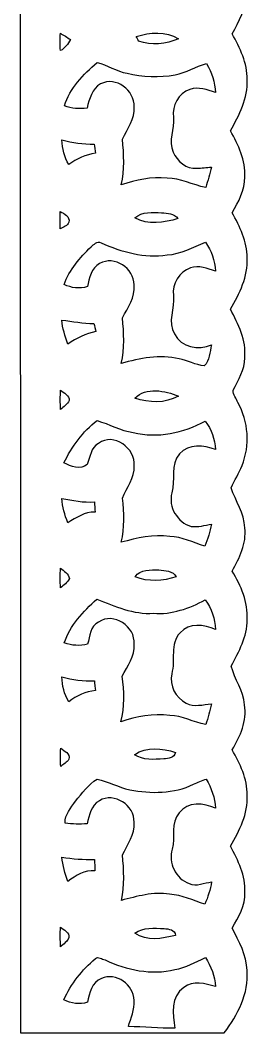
# Model space of a CAD drawing. Header units: centimetres. Extents: x -1.5 to 1.5, y -14.1 to 14.1.
# Drawn here: x -1.49 to 1.53, y -14.11 to -0.88 of the extents above; entities that cross this region are included whole.
import ezdxf

# ---------------------------------------------------------------- set-up
doc = ezdxf.new("R2010")
doc.units = ezdxf.units.CM
doc.header["$MEASUREMENT"] = 0
doc.layers.add('Camada 1', color=7, linetype='Continuous')

msp = doc.modelspace()

# ---------------------------------------------------------------- linework, layer by layer
at = {"layer": 'Camada 1', "color": 156}
for points, knots in [([(-1.49048, 14.11111), (-1.49048, 14.11111), (1.21567, 14.11111), (1.21567, 14.11111), (1.21567, 14.11111), (1.33103, 13.90437), (1.45625, 13.68319), (1.44039, 13.43765), (1.44039, 13.43765), (1.44215, 13.26761), (1.35395, 13.11804), (1.27528, 12.9734), (1.27528, 12.9734), (1.38148, 12.78078), (1.48342, 12.57299), (1.47002, 12.34651), (1.47002, 12.34651), (1.47567, 12.11615), (1.36243, 11.90766), (1.2506, 11.71434), (1.2506, 11.71434), (1.35431, 11.51713), (1.4619, 11.30688), (1.43898, 11.07686), (1.43898, 11.07686), (1.44215, 10.92023), (1.34866, 10.78971), (1.28798, 10.65283), (1.28798, 10.65283), (1.28729, 10.59427), (1.3282, 10.54558), (1.34972, 10.49337), (1.34972, 10.49337), (1.48554, 10.24501), (1.51341, 9.93457), (1.40334, 9.67175), (1.40334, 9.67175), (1.36384, 9.5698), (1.30739, 9.47596), (1.25165, 9.38247), (1.25165, 9.38247), (1.3402, 9.19268), (1.45274, 9.00112), (1.44144, 8.78381), (1.44144, 8.78381), (1.45062, 8.60283), (1.3529, 8.44549), (1.27565, 8.28992), (1.27565, 8.28992), (1.39135, 8.09872), (1.48342, 7.88317), (1.47038, 7.65457), (1.47038, 7.65457), (1.47637, 7.43338), (1.35714, 7.2411), (1.264, 7.0499), (1.264, 7.0499), (1.30315, 6.87704), (1.4298, 6.72853), (1.43615, 6.54402), (1.43615, 6.54402), (1.47179, 6.3327), (1.379, 6.13375), (1.27387, 5.957), (1.27387, 5.957), (1.37724, 5.77461), (1.47389, 5.57742), (1.47038, 5.36256), (1.47038, 5.36256), (1.48519, 5.12022), (1.3656, 4.90149), (1.25411, 4.69582), (1.25411, 4.69582), (1.35748, 4.49791), (1.46297, 4.28625), (1.43932, 4.05587), (1.43932, 4.05587), (1.43968, 3.89714), (1.34301, 3.7666), (1.28447, 3.6262), (1.28447, 3.6262), (1.34338, 3.45263), (1.46049, 3.29494), (1.46578, 3.10444), (1.46578, 3.10444), (1.50318, 2.83774), (1.38711, 2.5848), (1.25341, 2.3622), (1.25341, 2.3622), (1.34267, 2.17311), (1.45167, 1.98013), (1.44039, 1.76388), (1.44039, 1.76388), (1.45062, 1.58467), (1.35325, 1.42909), (1.27423, 1.27635), (1.27423, 1.27635), (1.44144, 1.01988), (1.53, 0.69497), (1.4305, 0.39616), (1.4305, 0.39616), (1.39381, 0.25717), (1.29928, 0.14145), (1.26293, 0.00316), (1.26293, 0.00316), (1.33772, -0.16791), (1.44568, -0.33408), (1.43968, -0.52882), (1.43968, -0.52882), (1.45908, -0.72143), (1.3663, -0.89641), (1.27494, -1.05833), (1.27494, -1.05833), (1.37617, -1.24283), (1.47496, -1.44073), (1.47038, -1.657), (1.47038, -1.657), (1.48554, -1.89971), (1.36348, -2.11878), (1.2527, -2.32516), (1.2527, -2.32516), (1.3529, -2.51142), (1.4545, -2.71039), (1.44003, -2.9284), (1.44003, -2.9284), (1.44533, -3.1002), (1.35607, -3.2512), (1.27423, -3.39514), (1.27423, -3.39514), (1.37371, -3.57786), (1.47319, -3.77155), (1.47038, -3.98533), (1.47038, -3.98533), (1.48519, -4.22804), (1.37018, -4.45135), (1.25341, -4.65596), (1.25341, -4.65596), (1.3529, -4.85386), (1.4619, -5.0627), (1.43932, -5.29201), (1.43932, -5.29201), (1.44251, -5.44829), (1.34972, -5.57883), (1.28905, -5.7157), (1.28905, -5.7157), (1.28551, -5.77427), (1.32891, -5.82295), (1.34972, -5.87587), (1.34972, -5.87587), (1.48624, -6.12493), (1.51236, -6.43536), (1.40299, -6.6996), (1.40299, -6.6996), (1.36525, -6.80049), (1.30352, -6.89044), (1.26152, -6.98958), (1.26152, -6.98958), (1.31726, -7.16492), (1.43686, -7.32225), (1.43862, -7.51382), (1.43862, -7.51382), (1.46685, -7.71806), (1.36947, -7.90539), (1.27458, -8.07826), (1.27458, -8.07826), (1.38888, -8.27051), (1.48483, -8.48535), (1.47002, -8.71431), (1.47002, -8.71431), (1.47567, -8.93514), (1.36102, -9.12953), (1.2633, -9.31898), (1.2633, -9.31898), (1.3021, -9.49218), (1.42804, -9.6407), (1.43581, -9.82451), (1.43581, -9.82451), (1.47179, -10.03652), (1.38041, -10.23654), (1.27494, -10.41364), (1.27494, -10.41364), (1.37759, -10.59568), (1.47355, -10.79217), (1.47038, -11.00666), (1.47038, -11.00666), (1.48412, -11.24832), (1.36983, -11.47022), (1.25341, -11.67377), (1.25341, -11.67377), (1.34972, -11.86144), (1.45486, -12.05864), (1.44073, -12.27737), (1.44073, -12.27737), (1.44673, -12.44881), (1.35924, -12.60086), (1.27528, -12.74375), (1.27528, -12.74375), (1.36313, -12.91872), (1.46368, -13.09722), (1.46826, -13.29867), (1.46826, -13.29867), (1.49613, -13.59887), (1.34654, -13.87898), (1.17122, -14.11111), (1.17122, -14.11111), (1.17122, -14.11111), (-1.48978, -14.11111), (-1.48978, -14.11111), (-1.48978, -14.11111), (-1.49153, -4.70358), (-1.49048, 4.70358), (-1.49048, 14.11111)], [0, 0, 0, 0, 0.01851852, 0.01851852, 0.01851852, 0.01851852, 0.03703704, 0.03703704, 0.03703704, 0.03703704, 0.05555556, 0.05555556, 0.05555556, 0.05555556, 0.07407407, 0.07407407, 0.07407407, 0.07407407, 0.09259259, 0.09259259, 0.09259259, 0.09259259, 0.11111111, 0.11111111, 0.11111111, 0.11111111, 0.12962963, 0.12962963, 0.12962963, 0.12962963, 0.14814815, 0.14814815, 0.14814815, 0.14814815, 0.16666667, 0.16666667, 0.16666667, 0.16666667, 0.18518519, 0.18518519, 0.18518519, 0.18518519, 0.2037037, 0.2037037, 0.2037037, 0.2037037, 0.22222222, 0.22222222, 0.22222222, 0.22222222, 0.24074074, 0.24074074, 0.24074074, 0.24074074, 0.25925926, 0.25925926, 0.25925926, 0.25925926, 0.27777778, 0.27777778, 0.27777778, 0.27777778, 0.2962963, 0.2962963, 0.2962963, 0.2962963, 0.31481481, 0.31481481, 0.31481481, 0.31481481, 0.33333333, 0.33333333, 0.33333333, 0.33333333, 0.35185185, 0.35185185, 0.35185185, 0.35185185, 0.37037037, 0.37037037, 0.37037037, 0.37037037, 0.38888889, 0.38888889, 0.38888889, 0.38888889, 0.40740741, 0.40740741, 0.40740741, 0.40740741, 0.42592593, 0.42592593, 0.42592593, 0.42592593, 0.44444444, 0.44444444, 0.44444444, 0.44444444, 0.46296296, 0.46296296, 0.46296296, 0.46296296, 0.48148148, 0.48148148, 0.48148148, 0.48148148, 0.5, 0.5, 0.5, 0.5, 0.51851852, 0.51851852, 0.51851852, 0.51851852, 0.53703704, 0.53703704, 0.53703704, 0.53703704, 0.55555556, 0.55555556, 0.55555556, 0.55555556, 0.57407407, 0.57407407, 0.57407407, 0.57407407, 0.59259259, 0.59259259, 0.59259259, 0.59259259, 0.61111111, 0.61111111, 0.61111111, 0.61111111, 0.62962963, 0.62962963, 0.62962963, 0.62962963, 0.64814815, 0.64814815, 0.64814815, 0.64814815, 0.66666667, 0.66666667, 0.66666667, 0.66666667, 0.68518519, 0.68518519, 0.68518519, 0.68518519, 0.7037037, 0.7037037, 0.7037037, 0.7037037, 0.72222222, 0.72222222, 0.72222222, 0.72222222, 0.74074074, 0.74074074, 0.74074074, 0.74074074, 0.75925926, 0.75925926, 0.75925926, 0.75925926, 0.77777778, 0.77777778, 0.77777778, 0.77777778, 0.7962963, 0.7962963, 0.7962963, 0.7962963, 0.81481481, 0.81481481, 0.81481481, 0.81481481, 0.83333333, 0.83333333, 0.83333333, 0.83333333, 0.85185185, 0.85185185, 0.85185185, 0.85185185, 0.87037037, 0.87037037, 0.87037037, 0.87037037, 0.88888889, 0.88888889, 0.88888889, 0.88888889, 0.90740741, 0.90740741, 0.90740741, 0.90740741, 0.92592593, 0.92592593, 0.92592593, 0.92592593, 0.94444444, 0.94444444, 0.94444444, 0.94444444, 0.96296296, 0.96296296, 0.96296296, 0.96296296, 1, 1, 1, 1]), ([(-0.96838, -1.05092), (-0.96838, -1.05092), (-0.96838, -1.05092), (-0.96838, -1.05092), (-0.96838, -1.05092), (-0.97048, -1.12642), (-0.97048, -1.2019), (-0.96838, -1.27776), (-0.96838, -1.27776), (-0.9084, -1.24636), (-0.86535, -1.19415), (-0.8375, -1.13347), (-0.8375, -1.13347), (-0.88018, -1.10384), (-0.92321, -1.07597), (-0.96838, -1.05092)], [0, 0, 0, 0, 0.2, 0.2, 0.2, 0.2, 0.4, 0.4, 0.4, 0.4, 0.6, 0.6, 0.6, 0.6, 1, 1, 1, 1]), ([(0.02329, -1.09395), (0.02329, -1.09395), (0.02329, -1.09395), (0.02329, -1.09395), (0.02329, -1.09395), (0.03033, -1.10878), (0.0448, -1.13841), (0.05186, -1.15322), (0.05186, -1.15322), (0.22014, -1.21673), (0.41134, -1.19097), (0.57396, -1.12218), (0.57396, -1.12218), (0.4071, -1.02446), (0.20143, -1.03433), (0.02329, -1.09395)], [0, 0, 0, 0, 0.2, 0.2, 0.2, 0.2, 0.4, 0.4, 0.4, 0.4, 0.6, 0.6, 0.6, 0.6, 1, 1, 1, 1]), ([(-0.91581, -1.99918), (-0.91581, -1.99918), (-0.91581, -1.99918), (-0.91581, -1.99918), (-0.91581, -1.99918), (-0.82196, -2.03904), (-0.72002, -2.04082), (-0.62018, -2.02776), (-0.62018, -2.02776), (-0.58702, -1.91135), (-0.5595, -1.77482), (-0.44202, -1.71309), (-0.44202, -1.71309), (-0.24589, -1.60584), (0.00458, -1.79951), (-0.00565, -2.01117), (-0.00565, -2.01117), (0.00635, -2.16887), (-0.09348, -2.29975), (-0.15769, -2.43487), (-0.15769, -2.43487), (-0.13935, -2.63384), (-0.12522, -2.8335), (-0.17322, -3.03035), (-0.17322, -3.03035), (0.01939, -2.96615), (0.22014, -2.92417), (0.42403, -2.94323), (0.42403, -2.94323), (0.60147, -2.9404), (0.75776, -3.0353), (0.92886, -3.06528), (0.92886, -3.06528), (0.95744, -2.97709), (0.9839, -2.88854), (1.00365, -2.79822), (1.00365, -2.79822), (0.9398, -2.80423), (0.87629, -2.81269), (0.81244, -2.81445), (0.81244, -2.81445), (0.67556, -2.82963), (0.55562, -2.72133), (0.50517, -2.60244), (0.50517, -2.60244), (0.43497, -2.45604), (0.52775, -2.30187), (0.50729, -2.14982), (0.50729, -2.14982), (0.48753, -1.99743), (0.57538, -1.8362), (0.72178, -1.78364), (0.72178, -1.78364), (0.83431, -1.74554), (0.95003, -1.78822), (1.05621, -1.82667), (1.05621, -1.82667), (1.05304, -1.69121), (1.00612, -1.56386), (0.94085, -1.44744), (0.94085, -1.44744), (0.79833, -1.48025), (0.67486, -1.56739), (0.52987, -1.59278), (0.52987, -1.59278), (0.32278, -1.63018), (0.10653, -1.62594), (-0.09735, -1.57339), (-0.09735, -1.57339), (-0.23529, -1.54869), (-0.35418, -1.46261), (-0.4886, -1.43403), (-0.4886, -1.43403), (-0.66745, -1.5875), (-0.8449, -1.76917), (-0.91581, -1.99918)], [0, 0, 0, 0, 0.05, 0.05, 0.05, 0.05, 0.1, 0.1, 0.1, 0.1, 0.15, 0.15, 0.15, 0.15, 0.2, 0.2, 0.2, 0.2, 0.25, 0.25, 0.25, 0.25, 0.3, 0.3, 0.3, 0.3, 0.35, 0.35, 0.35, 0.35, 0.4, 0.4, 0.4, 0.4, 0.45, 0.45, 0.45, 0.45, 0.5, 0.5, 0.5, 0.5, 0.55, 0.55, 0.55, 0.55, 0.6, 0.6, 0.6, 0.6, 0.65, 0.65, 0.65, 0.65, 0.7, 0.7, 0.7, 0.7, 0.75, 0.75, 0.75, 0.75, 0.8, 0.8, 0.8, 0.8, 0.85, 0.85, 0.85, 0.85, 0.9, 0.9, 0.9, 0.9, 1, 1, 1, 1]), ([(-0.94862, -2.44403), (-0.94862, -2.44403), (-0.94862, -2.44403), (-0.94862, -2.44403), (-0.94862, -2.44403), (-0.94402, -2.55763), (-0.91581, -2.66876), (-0.85794, -2.76754), (-0.85794, -2.76754), (-0.75635, -2.68746), (-0.63675, -2.63666), (-0.5087, -2.61796), (-0.5087, -2.61796), (-0.51328, -2.58797), (-0.52246, -2.52801), (-0.52704, -2.49802), (-0.52704, -2.49802), (-0.66993, -2.50013), (-0.81209, -2.48567), (-0.94862, -2.44403)], [0, 0, 0, 0, 0.16666667, 0.16666667, 0.16666667, 0.16666667, 0.33333333, 0.33333333, 0.33333333, 0.33333333, 0.5, 0.5, 0.5, 0.5, 0.66666667, 0.66666667, 0.66666667, 0.66666667, 1, 1, 1, 1]), ([(-0.96908, -3.3803), (-0.96908, -3.3803), (-0.96908, -3.3803), (-0.96908, -3.3803), (-0.96908, -3.3803), (-0.97048, -3.45475), (-0.97048, -3.52953), (-0.96872, -3.60469), (-0.96872, -3.60469), (-0.92569, -3.58527), (-0.8777, -3.56446), (-0.85689, -3.51861), (-0.85689, -3.51861), (-0.83996, -3.44557), (-0.91617, -3.40783), (-0.96908, -3.3803)], [0, 0, 0, 0, 0.2, 0.2, 0.2, 0.2, 0.4, 0.4, 0.4, 0.4, 0.6, 0.6, 0.6, 0.6, 1, 1, 1, 1]), ([(0.00282, -3.46216), (0.00282, -3.46216), (0.00282, -3.46216), (0.00282, -3.46216), (0.00282, -3.46216), (0.17463, -3.5627), (0.38593, -3.52495), (0.56727, -3.47203), (0.56727, -3.47203), (0.51647, -3.40713), (0.42969, -3.40184), (0.35418, -3.39583), (0.35418, -3.39583), (0.23459, -3.39124), (0.10089, -3.37889), (0.00282, -3.46216)], [0, 0, 0, 0, 0.2, 0.2, 0.2, 0.2, 0.4, 0.4, 0.4, 0.4, 0.6, 0.6, 0.6, 0.6, 1, 1, 1, 1]), ([(-0.56761, -3.84245), (-0.56761, -3.84245), (-0.56761, -3.84245), (-0.56761, -3.84245), (-0.56761, -3.84245), (-0.7112, -3.98356), (-0.85054, -4.14019), (-0.91934, -4.33317), (-0.91934, -4.33317), (-0.82337, -4.37902), (-0.7179, -4.3949), (-0.61524, -4.36104), (-0.61524, -4.36104), (-0.59019, -4.24992), (-0.5662, -4.12009), (-0.45614, -4.06047), (-0.45614, -4.06047), (-0.26246, -3.94723), (-0.00141, -4.12291), (-0.00669, -4.33951), (-0.00669, -4.33951), (0.01198, -4.50003), (-0.08678, -4.63408), (-0.1584, -4.76778), (-0.1584, -4.76778), (-0.14005, -4.9671), (-0.12312, -5.16819), (-0.17426, -5.36539), (-0.17426, -5.36539), (0.0702, -5.29624), (0.32948, -5.24333), (0.58173, -5.30542), (0.58173, -5.30542), (0.69427, -5.32306), (0.79587, -5.38868), (0.91015, -5.39503), (0.91015, -5.39503), (0.98142, -5.3287), (0.98142, -5.21441), (1.00507, -5.12409), (1.00507, -5.12409), (0.83431, -5.1936), (0.60819, -5.16078), (0.52317, -4.97945), (0.52317, -4.97945), (0.42474, -4.82247), (0.52846, -4.64609), (0.50694, -4.47815), (0.50694, -4.47815), (0.49247, -4.32576), (0.58173, -4.16772), (0.72918, -4.11762), (0.72918, -4.11762), (0.83855, -4.07353), (0.95074, -4.12679), (1.0555, -4.15819), (1.0555, -4.15819), (1.05127, -4.02132), (1.00117, -3.89254), (0.92674, -3.77895), (0.92674, -3.77895), (0.76588, -3.85022), (0.60466, -3.93347), (0.42615, -3.94794), (0.42615, -3.94794), (0.12876, -3.99167), (-0.16756, -3.90842), (-0.43673, -3.78848), (-0.43673, -3.78848), (-0.48965, -3.75884), (-0.53092, -3.81282), (-0.56761, -3.84245)], [0, 0, 0, 0, 0.05263158, 0.05263158, 0.05263158, 0.05263158, 0.10526316, 0.10526316, 0.10526316, 0.10526316, 0.15789474, 0.15789474, 0.15789474, 0.15789474, 0.21052632, 0.21052632, 0.21052632, 0.21052632, 0.26315789, 0.26315789, 0.26315789, 0.26315789, 0.31578947, 0.31578947, 0.31578947, 0.31578947, 0.36842105, 0.36842105, 0.36842105, 0.36842105, 0.42105263, 0.42105263, 0.42105263, 0.42105263, 0.47368421, 0.47368421, 0.47368421, 0.47368421, 0.52631579, 0.52631579, 0.52631579, 0.52631579, 0.57894737, 0.57894737, 0.57894737, 0.57894737, 0.63157895, 0.63157895, 0.63157895, 0.63157895, 0.68421053, 0.68421053, 0.68421053, 0.68421053, 0.73684211, 0.73684211, 0.73684211, 0.73684211, 0.78947368, 0.78947368, 0.78947368, 0.78947368, 0.84210526, 0.84210526, 0.84210526, 0.84210526, 0.89473684, 0.89473684, 0.89473684, 0.89473684, 1, 1, 1, 1]), ([(-0.94896, -4.79882), (-0.94896, -4.79882), (-0.94896, -4.79882), (-0.94896, -4.79882), (-0.94896, -4.79882), (-0.94085, -4.90714), (-0.9084, -5.01156), (-0.86854, -5.11245), (-0.86854, -5.11245), (-0.76022, -5.03237), (-0.63712, -4.97804), (-0.50587, -4.94875), (-0.50587, -4.94875), (-0.51187, -4.923), (-0.52387, -4.87115), (-0.52987, -4.84504), (-0.52987, -4.84504), (-0.67132, -4.84363), (-0.80926, -4.81295), (-0.94896, -4.79882)], [0, 0, 0, 0, 0.16666667, 0.16666667, 0.16666667, 0.16666667, 0.33333333, 0.33333333, 0.33333333, 0.33333333, 0.5, 0.5, 0.5, 0.5, 0.66666667, 0.66666667, 0.66666667, 0.66666667, 1, 1, 1, 1]), ([(0.00494, -5.81907), (0.00494, -5.81907), (0.00494, -5.81907), (0.00494, -5.81907), (0.00494, -5.81907), (0.18767, -5.87903), (0.4004, -5.89104), (0.57255, -5.79366), (0.57255, -5.79366), (0.39828, -5.71923), (0.15309, -5.67055), (0.00494, -5.81907)], [0, 0, 0, 0, 0.25, 0.25, 0.25, 0.25, 0.5, 0.5, 0.5, 0.5, 1, 1, 1, 1]), ([(-0.96626, -5.71217), (-0.96626, -5.71217), (-0.96626, -5.71217), (-0.96626, -5.71217), (-0.96626, -5.71217), (-0.96979, -5.79683), (-0.96979, -5.88186), (-0.9666, -5.96688), (-0.9666, -5.96688), (-0.92499, -5.93124), (-0.87948, -5.89774), (-0.85195, -5.84975), (-0.85195, -5.84975), (-0.84983, -5.78061), (-0.92392, -5.75239), (-0.96626, -5.71217)], [0, 0, 0, 0, 0.2, 0.2, 0.2, 0.2, 0.4, 0.4, 0.4, 0.4, 0.6, 0.6, 0.6, 0.6, 1, 1, 1, 1]), ([(-0.92075, -6.66396), (-0.92075, -6.66396), (-0.92075, -6.66396), (-0.92075, -6.66396), (-0.92075, -6.66396), (-0.83043, -6.70947), (-0.7059, -6.76168), (-0.61736, -6.68479), (-0.61736, -6.68479), (-0.5782, -6.58847), (-0.57255, -6.4643), (-0.46955, -6.40997), (-0.46955, -6.40997), (-0.27374, -6.26075), (0.01975, -6.47559), (-0.00599, -6.70382), (-0.00599, -6.70382), (0.00916, -6.86257), (-0.10512, -6.98605), (-0.1584, -7.1247), (-0.1584, -7.1247), (-0.13299, -7.31697), (-0.12876, -7.51099), (-0.17322, -7.70149), (-0.17322, -7.70149), (0.03245, -7.64611), (0.24553, -7.59495), (0.46002, -7.62458), (0.46002, -7.62458), (0.62052, -7.6341), (0.76729, -7.70361), (0.91827, -7.75229), (0.91827, -7.75229), (0.95532, -7.65915), (0.98743, -7.56391), (1.00576, -7.46548), (1.00576, -7.46548), (0.91792, -7.47994), (0.82973, -7.50851), (0.74012, -7.4937), (0.74012, -7.4937), (0.55986, -7.4429), (0.43638, -7.239), (0.48789, -7.0559), (0.48789, -7.0559), (0.53622, -6.88833), (0.45931, -6.68972), (0.58773, -6.54719), (0.58773, -6.54719), (0.70731, -6.40574), (0.90311, -6.43607), (1.05867, -6.49005), (1.05867, -6.49005), (1.04634, -6.35669), (1.00471, -6.22687), (0.92287, -6.11964), (0.92287, -6.11964), (0.63782, -6.27308), (0.30198, -6.34576), (-0.01729, -6.2685), (-0.01729, -6.2685), (-0.18308, -6.24382), (-0.32948, -6.15772), (-0.48789, -6.11152), (-0.48789, -6.11152), (-0.67556, -6.25474), (-0.82091, -6.45089), (-0.92075, -6.66396)], [0, 0, 0, 0, 0.05555556, 0.05555556, 0.05555556, 0.05555556, 0.11111111, 0.11111111, 0.11111111, 0.11111111, 0.16666667, 0.16666667, 0.16666667, 0.16666667, 0.22222222, 0.22222222, 0.22222222, 0.22222222, 0.27777778, 0.27777778, 0.27777778, 0.27777778, 0.33333333, 0.33333333, 0.33333333, 0.33333333, 0.38888889, 0.38888889, 0.38888889, 0.38888889, 0.44444444, 0.44444444, 0.44444444, 0.44444444, 0.5, 0.5, 0.5, 0.5, 0.55555556, 0.55555556, 0.55555556, 0.55555556, 0.61111111, 0.61111111, 0.61111111, 0.61111111, 0.66666667, 0.66666667, 0.66666667, 0.66666667, 0.72222222, 0.72222222, 0.72222222, 0.72222222, 0.77777778, 0.77777778, 0.77777778, 0.77777778, 0.83333333, 0.83333333, 0.83333333, 0.83333333, 0.88888889, 0.88888889, 0.88888889, 0.88888889, 1, 1, 1, 1]), ([(-0.94826, -7.13034), (-0.94826, -7.13034), (-0.94826, -7.13034), (-0.94826, -7.13034), (-0.94826, -7.13034), (-0.94156, -7.23971), (-0.91193, -7.34554), (-0.871, -7.44714), (-0.871, -7.44714), (-0.76164, -7.3787), (-0.65088, -7.3032), (-0.51505, -7.30778), (-0.51505, -7.30778), (-0.51822, -7.26263), (-0.52139, -7.21783), (-0.52458, -7.17337), (-0.52458, -7.17337), (-0.66815, -7.18502), (-0.80856, -7.15573), (-0.94826, -7.13034)], [0, 0, 0, 0, 0.16666667, 0.16666667, 0.16666667, 0.16666667, 0.33333333, 0.33333333, 0.33333333, 0.33333333, 0.5, 0.5, 0.5, 0.5, 0.66666667, 0.66666667, 0.66666667, 0.66666667, 1, 1, 1, 1]), ([(-0.96697, -8.03839), (-0.96697, -8.03839), (-0.96697, -8.03839), (-0.96697, -8.03839), (-0.96697, -8.03839), (-0.97013, -8.12517), (-0.97048, -8.21195), (-0.96697, -8.29909), (-0.96697, -8.29909), (-0.92321, -8.26347), (-0.87595, -8.22819), (-0.85019, -8.17667), (-0.85019, -8.17667), (-0.85831, -8.11072), (-0.92321, -8.07895), (-0.96697, -8.03839)], [0, 0, 0, 0, 0.2, 0.2, 0.2, 0.2, 0.4, 0.4, 0.4, 0.4, 0.6, 0.6, 0.6, 0.6, 1, 1, 1, 1]), ([(0.00776, -8.15269), (0.00776, -8.15269), (0.00776, -8.15269), (0.00776, -8.15269), (0.00776, -8.15269), (0.17921, -8.22395), (0.37146, -8.20914), (0.54468, -8.1534), (0.54468, -8.1534), (0.502, -8.07225), (0.39758, -8.07191), (0.3182, -8.06309), (0.3182, -8.06309), (0.21166, -8.06272), (0.07654, -8.05427), (0.00776, -8.15269)], [0, 0, 0, 0, 0.2, 0.2, 0.2, 0.2, 0.4, 0.4, 0.4, 0.4, 0.6, 0.6, 0.6, 0.6, 1, 1, 1, 1]), ([(-0.91687, -9.01734), (-0.91687, -9.01734), (-0.91687, -9.01734), (-0.91687, -9.01734), (-0.91687, -9.01734), (-0.81808, -9.0498), (-0.71366, -9.06322), (-0.61241, -9.03216), (-0.61241, -9.03216), (-0.5849, -8.93056), (-0.57891, -8.7951), (-0.46884, -8.74535), (-0.46884, -8.74535), (-0.2734, -8.60743), (0.01588, -8.80392), (-0.00599, -9.03216), (-0.00599, -9.03216), (0.0074, -9.18915), (-0.09489, -9.31791), (-0.15945, -9.45161), (-0.15945, -9.45161), (-0.13757, -9.65022), (-0.12276, -9.85131), (-0.1778, -10.04675), (-0.1778, -10.04675), (0.02716, -9.97866), (0.24341, -9.94092), (0.45966, -9.96385), (0.45966, -9.96385), (0.62442, -9.96738), (0.77045, -10.0524), (0.9292, -10.08486), (0.9292, -10.08486), (0.95919, -9.99559), (0.98636, -9.90528), (1.00365, -9.81287), (1.00365, -9.81287), (0.895, -9.82098), (0.7754, -9.86048), (0.67415, -9.80298), (0.67415, -9.80298), (0.53622, -9.73454), (0.45084, -9.57121), (0.48541, -9.41916), (0.48541, -9.41916), (0.53657, -9.24348), (0.45507, -9.03076), (0.59513, -8.88471), (0.59513, -8.88471), (0.71154, -8.74994), (0.90981, -8.77534), (1.05516, -8.84378), (1.05516, -8.84378), (1.05233, -8.70267), (1.00576, -8.56684), (0.92251, -8.45326), (0.92251, -8.45326), (0.71578, -8.5665), (0.48612, -8.6487), (0.24694, -8.63035), (0.24694, -8.63035), (-0.01447, -8.64763), (-0.25576, -8.53687), (-0.49354, -8.4462), (-0.49354, -8.4462), (-0.6671, -8.60672), (-0.84278, -8.78804), (-0.91687, -9.01734)], [0, 0, 0, 0, 0.05555556, 0.05555556, 0.05555556, 0.05555556, 0.11111111, 0.11111111, 0.11111111, 0.11111111, 0.16666667, 0.16666667, 0.16666667, 0.16666667, 0.22222222, 0.22222222, 0.22222222, 0.22222222, 0.27777778, 0.27777778, 0.27777778, 0.27777778, 0.33333333, 0.33333333, 0.33333333, 0.33333333, 0.38888889, 0.38888889, 0.38888889, 0.38888889, 0.44444444, 0.44444444, 0.44444444, 0.44444444, 0.5, 0.5, 0.5, 0.5, 0.55555556, 0.55555556, 0.55555556, 0.55555556, 0.61111111, 0.61111111, 0.61111111, 0.61111111, 0.66666667, 0.66666667, 0.66666667, 0.66666667, 0.72222222, 0.72222222, 0.72222222, 0.72222222, 0.77777778, 0.77777778, 0.77777778, 0.77777778, 0.83333333, 0.83333333, 0.83333333, 0.83333333, 0.88888889, 0.88888889, 0.88888889, 0.88888889, 1, 1, 1, 1]), ([(-0.94721, -9.46009), (-0.94721, -9.46009), (-0.94721, -9.46009), (-0.94721, -9.46009), (-0.94721, -9.46009), (-0.94473, -9.57474), (-0.91897, -9.68798), (-0.85865, -9.78675), (-0.85865, -9.78675), (-0.75742, -9.70562), (-0.63816, -9.65412), (-0.50906, -9.63965), (-0.50906, -9.63965), (-0.51293, -9.6079), (-0.52069, -9.54369), (-0.52458, -9.51194), (-0.52458, -9.51194), (-0.66781, -9.5183), (-0.81033, -9.50241), (-0.94721, -9.46009)], [0, 0, 0, 0, 0.16666667, 0.16666667, 0.16666667, 0.16666667, 0.33333333, 0.33333333, 0.33333333, 0.33333333, 0.5, 0.5, 0.5, 0.5, 0.66666667, 0.66666667, 0.66666667, 0.66666667, 1, 1, 1, 1]), ([(-0.96414, -10.39388), (-0.96414, -10.39388), (-0.96414, -10.39388), (-0.96414, -10.39388), (-0.96414, -10.39388), (-0.96872, -10.47326), (-0.96872, -10.55263), (-0.96378, -10.63237), (-0.96378, -10.63237), (-0.92779, -10.60131), (-0.88265, -10.57804), (-0.85653, -10.53711), (-0.85653, -10.53711), (-0.83502, -10.46161), (-0.91756, -10.43057), (-0.96414, -10.39388)], [0, 0, 0, 0, 0.2, 0.2, 0.2, 0.2, 0.4, 0.4, 0.4, 0.4, 0.6, 0.6, 0.6, 0.6, 1, 1, 1, 1]), ([(0.0007, -10.4775), (0.0007, -10.4775), (0.0007, -10.4775), (0.0007, -10.4775), (0.0007, -10.4775), (0.11289, -10.55404), (0.25293, -10.53958), (0.38135, -10.53287), (0.38135, -10.53287), (0.44097, -10.52512), (0.52351, -10.523), (0.53516, -10.44787), (0.53516, -10.44787), (0.36125, -10.39388), (0.15945, -10.36672), (0.0007, -10.4775)], [0, 0, 0, 0, 0.2, 0.2, 0.2, 0.2, 0.4, 0.4, 0.4, 0.4, 0.6, 0.6, 0.6, 0.6, 1, 1, 1, 1]), ([(-0.76975, -11.08392), (-0.76975, -11.08392), (-0.76975, -11.08392), (-0.76975, -11.08392), (-0.76975, -11.08392), (-0.82832, -11.17141), (-0.91193, -11.25855), (-0.90557, -11.37179), (-0.90557, -11.37179), (-0.81068, -11.38449), (-0.71437, -11.38872), (-0.61841, -11.3799), (-0.61841, -11.3799), (-0.58914, -11.26983), (-0.57043, -11.13825), (-0.45931, -11.07897), (-0.45931, -11.07897), (-0.26528, -10.96398), (0.00353, -11.13895), (-0.00669, -11.35979), (-0.00669, -11.35979), (0.01057, -11.51995), (-0.09207, -11.65189), (-0.15804, -11.78772), (-0.15804, -11.78772), (-0.1397, -11.98562), (-0.12593, -12.18459), (-0.17215, -12.38108), (-0.17215, -12.38108), (0.03352, -12.32923), (0.24448, -12.26572), (0.45861, -12.29959), (0.45861, -12.29959), (0.61911, -12.31511), (0.76834, -12.37721), (0.91827, -12.43224), (0.91827, -12.43224), (0.95849, -12.33805), (0.98848, -12.24033), (1.00682, -12.13979), (1.00682, -12.13979), (0.91015, -12.15073), (0.80822, -12.2054), (0.71366, -12.15884), (0.71366, -12.15884), (0.53586, -12.10239), (0.4378, -11.88614), (0.49176, -11.71187), (0.49176, -11.71187), (0.5334, -11.55559), (0.46284, -11.36967), (0.5842, -11.23809), (0.5842, -11.23809), (0.69249, -11.08216), (0.90382, -11.11108), (1.05657, -11.17564), (1.05657, -11.17564), (1.05021, -11.04053), (1.00295, -10.91352), (0.93698, -10.79712), (0.93698, -10.79712), (0.88018, -10.81475), (0.82515, -10.83768), (0.77116, -10.86309), (0.77116, -10.86309), (0.51505, -10.99078), (0.21237, -10.98902), (-0.06244, -10.93505), (-0.06244, -10.93505), (-0.21061, -10.90648), (-0.3429, -10.8271), (-0.48965, -10.79712), (-0.48965, -10.79712), (-0.60537, -10.86696), (-0.68545, -10.98091), (-0.76975, -11.08392)], [0, 0, 0, 0, 0.05, 0.05, 0.05, 0.05, 0.1, 0.1, 0.1, 0.1, 0.15, 0.15, 0.15, 0.15, 0.2, 0.2, 0.2, 0.2, 0.25, 0.25, 0.25, 0.25, 0.3, 0.3, 0.3, 0.3, 0.35, 0.35, 0.35, 0.35, 0.4, 0.4, 0.4, 0.4, 0.45, 0.45, 0.45, 0.45, 0.5, 0.5, 0.5, 0.5, 0.55, 0.55, 0.55, 0.55, 0.6, 0.6, 0.6, 0.6, 0.65, 0.65, 0.65, 0.65, 0.7, 0.7, 0.7, 0.7, 0.75, 0.75, 0.75, 0.75, 0.8, 0.8, 0.8, 0.8, 0.85, 0.85, 0.85, 0.85, 0.9, 0.9, 0.9, 0.9, 1, 1, 1, 1]), ([(-0.94933, -11.81488), (-0.94933, -11.81488), (-0.94933, -11.81488), (-0.94933, -11.81488), (-0.94933, -11.81488), (-0.93768, -11.92494), (-0.90735, -12.03184), (-0.86888, -12.1359), (-0.86888, -12.1359), (-0.76588, -12.05583), (-0.65439, -11.97821), (-0.51611, -11.99585), (-0.51611, -11.99585), (-0.51788, -11.94647), (-0.52, -11.89743), (-0.52175, -11.84875), (-0.52175, -11.84875), (-0.66533, -11.8498), (-0.80785, -11.83886), (-0.94933, -11.81488)], [0, 0, 0, 0, 0.16666667, 0.16666667, 0.16666667, 0.16666667, 0.33333333, 0.33333333, 0.33333333, 0.33333333, 0.5, 0.5, 0.5, 0.5, 0.66666667, 0.66666667, 0.66666667, 0.66666667, 1, 1, 1, 1]), ([(-0.96731, -12.72928), (-0.96731, -12.72928), (-0.96731, -12.72928), (-0.96731, -12.72928), (-0.96731, -12.72928), (-0.96979, -12.81535), (-0.96979, -12.90143), (-0.9666, -12.98787), (-0.9666, -12.98787), (-0.92745, -12.95118), (-0.877, -12.92014), (-0.85724, -12.86827), (-0.85724, -12.86827), (-0.84242, -12.7963), (-0.92533, -12.76985), (-0.96731, -12.72928)], [0, 0, 0, 0, 0.2, 0.2, 0.2, 0.2, 0.4, 0.4, 0.4, 0.4, 0.6, 0.6, 0.6, 0.6, 1, 1, 1, 1]), ([(0.00494, -12.81007), (0.00494, -12.81007), (0.00494, -12.81007), (0.00494, -12.81007), (0.00494, -12.81007), (0.1605, -12.92365), (0.36159, -12.87885), (0.53445, -12.83935), (0.53445, -12.83935), (0.52775, -12.76314), (0.44696, -12.75362), (0.38629, -12.75045), (0.38629, -12.75045), (0.25717, -12.74621), (0.11606, -12.72857), (0.00494, -12.81007)], [0, 0, 0, 0, 0.2, 0.2, 0.2, 0.2, 0.4, 0.4, 0.4, 0.4, 0.6, 0.6, 0.6, 0.6, 1, 1, 1, 1]), ([(-0.51152, -13.14238), (-0.51152, -13.14238), (-0.51152, -13.14238), (-0.51152, -13.14238), (-0.51152, -13.14238), (-0.68121, -13.29195), (-0.83326, -13.46975), (-0.92075, -13.68107), (-0.92075, -13.68107), (-0.82479, -13.72799), (-0.71861, -13.74985), (-0.61524, -13.71106), (-0.61524, -13.71106), (-0.58737, -13.59464), (-0.55808, -13.45211), (-0.4332, -13.40238), (-0.4332, -13.40238), (-0.24165, -13.3163), (-0.0074, -13.48351), (-0.00669, -13.68777), (-0.00669, -13.68777), (0.00282, -13.80737), (-0.04938, -13.91849), (-0.08042, -14.03139), (-0.08042, -14.03139), (0.12206, -14.02997), (0.32349, -14.05853), (0.52599, -14.04937), (0.52599, -14.04937), (0.50129, -13.86911), (0.46777, -13.63732), (0.64347, -13.5195), (0.64347, -13.5195), (0.76553, -13.41966), (0.92251, -13.46834), (1.05728, -13.50856), (1.05728, -13.50856), (1.0481, -13.37203), (1.00153, -13.24151), (0.92463, -13.12898), (0.92463, -13.12898), (0.79621, -13.19072), (0.66815, -13.25915), (0.5267, -13.28561), (0.5267, -13.28561), (0.22014, -13.3604), (-0.10407, -13.29195), (-0.38452, -13.15966), (-0.38452, -13.15966), (-0.42403, -13.15013), (-0.47519, -13.10745), (-0.51152, -13.14238)], [0, 0, 0, 0, 0.07142857, 0.07142857, 0.07142857, 0.07142857, 0.14285714, 0.14285714, 0.14285714, 0.14285714, 0.21428571, 0.21428571, 0.21428571, 0.21428571, 0.28571429, 0.28571429, 0.28571429, 0.28571429, 0.35714286, 0.35714286, 0.35714286, 0.35714286, 0.42857143, 0.42857143, 0.42857143, 0.42857143, 0.5, 0.5, 0.5, 0.5, 0.57142857, 0.57142857, 0.57142857, 0.57142857, 0.64285714, 0.64285714, 0.64285714, 0.64285714, 0.71428571, 0.71428571, 0.71428571, 0.71428571, 0.78571429, 0.78571429, 0.78571429, 0.78571429, 0.85714286, 0.85714286, 0.85714286, 0.85714286, 1, 1, 1, 1])]:
    msp.add_open_spline(points, degree=3, knots=knots, dxfattribs=at)

doc.saveas('drawing.dxf')
